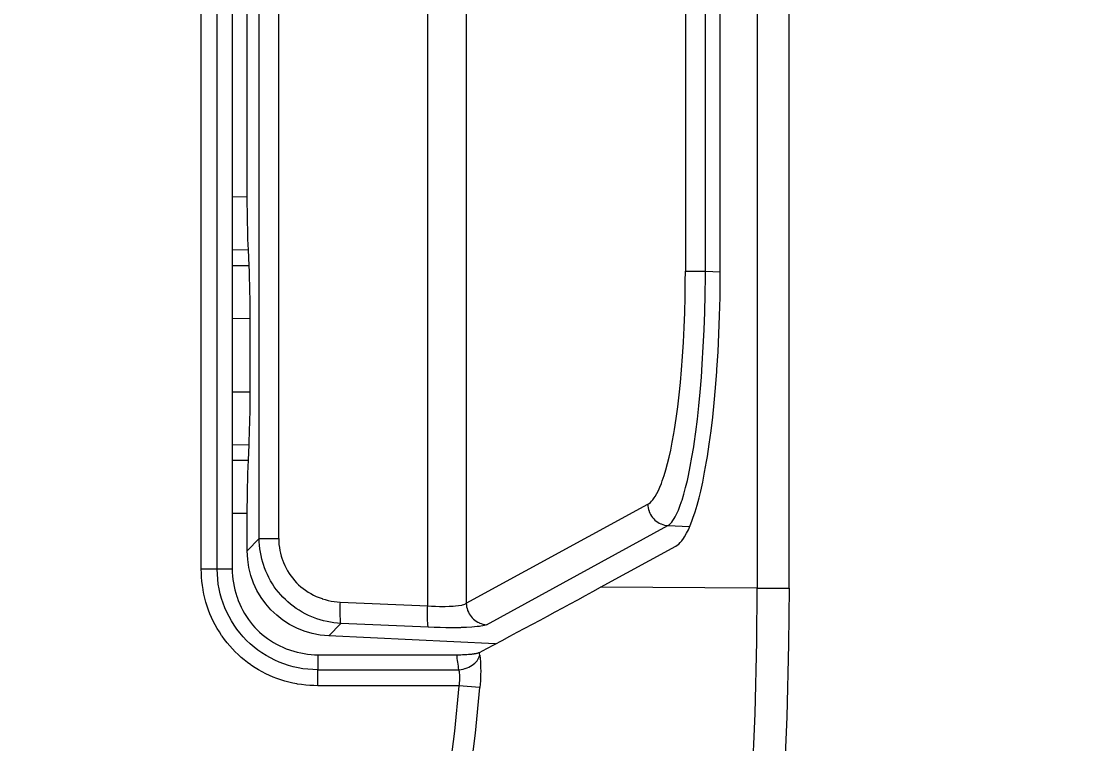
# Model space of a CAD drawing. Header units: millimetres. Extents: x -71336 to -35435, y -26189 to 22712.
# Drawn here: x -69338.98 to -69314.47, y -17387.82 to -17371 of the extents above; entities that cross this region are included whole.
import ezdxf

# ---------------------------------------------------------------- set-up
doc = ezdxf.new("R2010")
doc.units = ezdxf.units.MM
doc.layers.add('SC - Dimensions', color=1, linetype='Continuous')
doc.layers.add('SC - Equipment', color=7, linetype='Continuous', lineweight=13)
doc.styles.get("Standard").update_dxf_attribs({"font": 'arial.ttf', "height": 35})
doc.dimstyles.new('MJC', dxfattribs={"dimscale": 25, "dimtxt": 35, "dimasz": 1, "dimexe": 0.25, "dimexo": 0.25, "dimgap": 0.25, "dimtad": 1, "dimdec": 0, "dimzin": 0, "dimdsep": 46, "dimtxsty": 'Standard', "dimcen": 0.09, "dimclrd": 1, "dimclre": 1, "dimclrt": 7, "dimadec": 0, "dimazin": 0, "dimtfac": 1, "dimtdec": 0, "dimtofl": 0, "dimtmove": 0, "dimatfit": 3, "dimfxl": 1, "dimtolj": 1, "dimtzin": 0, "dimarcsym": 0})

# ---------------------------------------------------------------- blocks, each defined once
blk = doc.blocks.new('SONY FW-49XE8001 - BACK')
at = {"layer": 'SC - Equipment', "color": 251, "true_color": 0x636466, "transparency": 33554495}
for points in [[(-465.81, 187.369), (-465.668, 188.462), (-465.563, 189.53)], [(-459.114, 298.252), (-459.114, 191.839), (-458.376, 191.839), (-458.376, 298.252)], [(-469.332, 189.57), (-469.427, 189.571), (-469.521, 189.576), (-469.616, 189.584), (-469.711, 189.595), (-469.806, 189.609), (-469.824, 189.613), (-469.918, 189.631), (-470.012, 189.653), (-470.104, 189.678), (-470.195, 189.706), (-470.285, 189.737), (-470.373, 189.772), (-470.459, 189.809), (-470.545, 189.849), (-470.629, 189.893), (-470.712, 189.94), (-470.794, 189.989), (-470.873, 190.042), (-470.891, 190.054), (-470.968, 190.11), (-471.044, 190.169), (-471.116, 190.229), (-471.187, 190.293), (-471.255, 190.358), (-471.32, 190.427), (-471.384, 190.497), (-471.445, 190.57), (-471.503, 190.645), (-471.559, 190.722), (-471.572, 190.74), (-471.624, 190.82), (-471.674, 190.901), (-471.72, 190.984), (-471.764, 191.068), (-471.804, 191.154), (-471.842, 191.241), (-471.876, 191.329), (-471.907, 191.419), (-471.935, 191.51), (-471.96, 191.602), (-471.982, 191.695), (-472.001, 191.789), (-472.004, 191.809), (-472.019, 191.903), (-472.03, 191.998), (-472.038, 192.093), (-472.042, 192.187), (-472.043, 192.281), (-472.043, 246.346)], [(-468.818, 191.515), (-468.82, 191.465), (-468.821, 191.415), (-468.823, 191.366), (-468.823, 191.336), (-468.823, 191.286), (-468.823, 191.236), (-468.822, 191.187), (-468.821, 191.182), (-468.818, 191.133), (-468.814, 191.082), (-468.814, 191.071), (-468.813, 191.06), (-468.811, 191.042), (-468.807, 191.029), (-468.801, 191.018), (-468.88, 191.024), (-468.96, 191.033), (-469.04, 191.045), (-469.12, 191.061), (-469.201, 191.08), (-469.281, 191.102), (-469.36, 191.128), (-469.397, 191.142), (-469.475, 191.172), (-469.552, 191.206), (-469.627, 191.243), (-469.7, 191.282), (-469.771, 191.324), (-469.839, 191.369), (-469.906, 191.416), (-469.97, 191.466), (-470.031, 191.517), (-470.089, 191.571), (-470.145, 191.626), (-470.198, 191.684), (-470.25, 191.744), (-470.299, 191.807), (-470.346, 191.873), (-470.39, 191.941), (-470.432, 192.012), (-470.471, 192.084), (-470.508, 192.159), (-470.541, 192.235), (-470.572, 192.312), (-470.599, 192.391), (-470.613, 192.435), (-470.635, 192.515), (-470.654, 192.595), (-470.67, 192.676), (-470.682, 192.756), (-470.69, 192.836), (-470.696, 192.915), (-470.698, 192.993), (-470.243, 192.993), (-470.243, 245.626)], [(-470.243, 192.993), (-470.242, 192.926), (-470.237, 192.857), (-470.228, 192.788), (-470.216, 192.718), (-470.201, 192.649), (-470.183, 192.58), (-470.161, 192.511), (-470.157, 192.501), (-470.131, 192.434), (-470.102, 192.368), (-470.071, 192.304), (-470.037, 192.242), (-469.999, 192.181), (-469.96, 192.124), (-469.918, 192.068), (-469.874, 192.016), (-469.829, 191.966), (-469.78, 191.919), (-469.729, 191.873), (-469.675, 191.829), (-469.619, 191.788), (-469.56, 191.749), (-469.499, 191.713), (-469.436, 191.679), (-469.371, 191.648), (-469.304, 191.62), (-469.236, 191.595), (-469.234, 191.594), (-469.165, 191.572), (-469.096, 191.554), (-469.026, 191.539), (-468.956, 191.528), (-468.887, 191.52), (-468.818, 191.515), (-466.779, 191.426), (-466.779, 247.193)], [(-460.787, 239.408), (-460.787, 199.211), (-460.32, 199.211), (-460.32, 239.408)], [(-465.882, 247.133), (-465.882, 191.486), (-461.661, 193.79), (-461.659, 193.75), (-461.654, 193.71), (-461.644, 193.669), (-461.632, 193.629), (-461.63, 193.625), (-461.614, 193.586), (-461.595, 193.549), (-461.574, 193.514), (-461.55, 193.481), (-461.524, 193.451), (-461.495, 193.423), (-461.464, 193.397), (-461.43, 193.373), (-461.394, 193.352), (-461.357, 193.334), (-461.352, 193.332), (-461.313, 193.317), (-461.273, 193.306), (-461.234, 193.298), (-461.195, 193.294), (-461.165, 193.315), (-461.135, 193.342), (-461.105, 193.374), (-461.076, 193.413), (-461.045, 193.461), (-461.026, 193.496), (-460.986, 193.573), (-460.949, 193.656), (-460.912, 193.747), (-460.876, 193.851), (-460.864, 193.889), (-460.822, 194.027), (-460.781, 194.177), (-460.741, 194.343), (-460.714, 194.46), (-460.673, 194.665), (-460.633, 194.884), (-460.594, 195.124), (-460.583, 195.194), (-460.544, 195.476), (-460.507, 195.769), (-460.473, 196.076), (-460.443, 196.399), (-460.415, 196.743), (-460.393, 197.052), (-460.37, 197.448), (-460.351, 197.85), (-460.336, 198.257), (-460.326, 198.671), (-460.321, 199.091), (-460.32, 199.211), (-459.979, 199.195)], [(-471.324, 192.28), (-471.673, 192.28), (-471.673, 246.347), (-471.324, 246.347)], [(-470.974, 192.704), (-470.698, 192.993), (-470.698, 245.626), (-470.974, 245.915)], [(-470.974, 200.939), (-471.324, 200.935)], [(-470.949, 199.707), (-471.324, 199.703)], [(-471.324, 199.343), (-470.933, 199.347)], [(-461.661, 193.79), (-461.631, 193.809), (-461.601, 193.833), (-461.572, 193.862), (-461.542, 193.896), (-461.511, 193.939), (-461.488, 193.974), (-461.451, 194.039), (-461.415, 194.11), (-461.38, 194.187), (-461.345, 194.276), (-461.324, 194.332), (-461.281, 194.459), (-461.239, 194.593), (-461.2, 194.735), (-461.163, 194.887), (-461.127, 195.052), (-461.092, 195.231), (-461.056, 195.433), (-461.041, 195.526), (-461.002, 195.787), (-460.966, 196.055), (-460.933, 196.332), (-460.903, 196.619), (-460.876, 196.92), (-460.853, 197.229), (-460.832, 197.563), (-460.815, 197.903), (-460.802, 198.251), (-460.792, 198.606), (-460.788, 198.969), (-460.787, 199.211)], [(-471.324, 198.11), (-470.907, 198.115)], [(-471.324, 196.408), (-470.907, 196.404)], [(-471.324, 195.177), (-470.933, 195.172)], [(-471.324, 194.816), (-470.949, 194.812)], [(-471.324, 193.584), (-470.974, 193.58)], [(-465.415, 190.989), (-461.195, 193.294), (-460.69, 193.27)], [(-458.376, 191.839), (-458.385, 190.534), (-458.426, 188.847), (-458.498, 187.237)], [(-459.232, 187.329), (-459.162, 188.923), (-459.123, 190.595), (-459.114, 191.839), (-462.762, 191.858)], [(-466.762, 190.93), (-466.768, 190.94), (-466.772, 190.954), (-466.774, 190.971), (-466.775, 190.982), (-466.778, 191.033), (-466.782, 191.082), (-466.782, 191.093), (-466.784, 191.142), (-466.785, 191.192), (-466.784, 191.242), (-466.784, 191.248), (-466.783, 191.298), (-466.782, 191.348), (-466.78, 191.397), (-466.779, 191.426), (-466.689, 191.421), (-466.598, 191.417), (-466.507, 191.415), (-466.463, 191.414), (-466.372, 191.414), (-466.281, 191.416), (-466.279, 191.416), (-466.19, 191.421), (-466.135, 191.425), (-466.06, 191.434), (-465.989, 191.446), (-465.971, 191.449), (-465.941, 191.456), (-465.917, 191.465), (-465.898, 191.474), (-465.882, 191.486), (-465.879, 191.446), (-465.874, 191.405), (-465.865, 191.365), (-465.852, 191.325), (-465.85, 191.321), (-465.834, 191.282), (-465.815, 191.244), (-465.794, 191.209), (-465.77, 191.176), (-465.744, 191.146), (-465.715, 191.118), (-465.684, 191.092), (-465.65, 191.068), (-465.614, 191.047), (-465.577, 191.029), (-465.572, 191.027), (-465.533, 191.013), (-465.494, 191.001), (-465.454, 190.993), (-465.415, 190.989), (-465.44, 190.978), (-465.468, 190.968), (-465.5, 190.96), (-465.54, 190.954), (-465.577, 190.949), (-465.626, 190.944), (-465.754, 190.932), (-465.879, 190.924), (-466.003, 190.92), (-466.017, 190.919), (-466.152, 190.917), (-466.288, 190.918), (-466.356, 190.918), (-466.492, 190.921), (-466.627, 190.925), (-466.762, 190.93), (-468.801, 191.018), (-469.081, 190.726)]]:
    blk.add_lwpolyline(points, dxfattribs=at)
for points in [[(-471.324, 246.347), (-471.324, 192.28), (-471.323, 192.202), (-471.318, 192.122), (-471.31, 192.042), (-471.298, 191.962), (-471.283, 191.881), (-471.265, 191.801), (-471.243, 191.721), (-471.218, 191.641), (-471.212, 191.626), (-471.184, 191.548), (-471.151, 191.47), (-471.116, 191.395), (-471.078, 191.321), (-471.038, 191.249), (-470.995, 191.18), (-470.949, 191.113), (-470.901, 191.048), (-470.851, 190.986), (-470.799, 190.926), (-470.744, 190.87), (-470.688, 190.816), (-470.629, 190.763), (-470.566, 190.713), (-470.502, 190.665), (-470.434, 190.62), (-470.365, 190.576), (-470.293, 190.536), (-470.219, 190.498), (-470.144, 190.463), (-470.067, 190.43), (-469.989, 190.401), (-469.973, 190.396), (-469.893, 190.371), (-469.813, 190.349), (-469.732, 190.331), (-469.652, 190.316), (-469.571, 190.304), (-469.491, 190.296), (-469.412, 190.291), (-469.333, 190.289), (-466.111, 190.289), (-466.081, 190.289), (-466.046, 190.29), (-466.011, 190.291), (-466.006, 190.291), (-465.971, 190.292), (-465.936, 190.293), (-465.901, 190.295), (-465.866, 190.297), (-465.831, 190.3), (-465.796, 190.303), (-465.761, 190.306), (-465.754, 190.307), (-465.736, 190.309), (-465.719, 190.311), (-465.701, 190.314), (-465.69, 190.315), (-465.673, 190.318), (-465.655, 190.321), (-465.638, 190.324), (-465.62, 190.328), (-465.603, 190.334), (-465.587, 190.34), (-465.586, 190.34), (-465.585, 190.34), (-465.585, 190.341), (-465.584, 190.341), (-465.583, 190.341), (-465.582, 190.342), (-465.581, 190.342), (-465.58, 190.343), (-465.579, 190.343), (-465.579, 190.343), (-465.578, 190.344, 0.003776), (-462.762, 191.858), (-461.011, 192.814), (-460.975, 192.837), (-460.94, 192.865), (-460.905, 192.899), (-460.87, 192.94), (-460.834, 192.991), (-460.805, 193.035), (-460.76, 193.114), (-460.718, 193.199), (-460.676, 193.293), (-460.634, 193.398), (-460.61, 193.466), (-460.561, 193.612), (-460.514, 193.77), (-460.468, 193.942), (-460.431, 194.093), (-460.384, 194.306), (-460.339, 194.533), (-460.294, 194.781), (-460.275, 194.897), (-460.23, 195.191), (-460.189, 195.496), (-460.151, 195.814), (-460.116, 196.148), (-460.085, 196.501), (-460.056, 196.877), (-460.053, 196.927), (-460.027, 197.338), (-460.007, 197.754), (-459.992, 198.176), (-459.981, 198.603), (-459.976, 199.037), (-459.975, 199.284), (-459.975, 239.343)], [(-465.202, 190.543), (-469.081, 190.726, -0.401927), (-470.974, 192.704), (-470.974, 193.58, -0.011009), (-470.949, 194.812), (-470.933, 195.172), (-470.928, 195.295), (-470.923, 195.418), (-470.92, 195.541), (-470.916, 195.665), (-470.914, 195.788), (-470.911, 195.911), (-470.91, 196.034), (-470.909, 196.087), (-470.908, 196.21), (-470.907, 196.333), (-470.907, 196.404), (-470.907, 198.115, 0.011137), (-470.933, 199.347), (-470.949, 199.707), (-470.954, 199.83), (-470.958, 199.953), (-470.962, 200.076), (-470.965, 200.2), (-470.968, 200.323), (-470.971, 200.446), (-470.972, 200.569), (-470.973, 200.622), (-470.974, 200.745), (-470.974, 200.868), (-470.974, 200.939), (-470.974, 214.58, -0.011009)], [(-469.333, 190.289), (-469.333, 189.94), (-466.061, 189.94), (-466.049, 189.941), (-466.002, 189.947), (-465.957, 189.955), (-465.913, 189.966), (-465.908, 189.968), (-465.864, 189.983), (-465.822, 190.001), (-465.782, 190.022), (-465.745, 190.045), (-465.712, 190.069), (-465.681, 190.095), (-465.655, 190.122), (-465.631, 190.15), (-465.612, 190.179), (-465.595, 190.209, 0.061582), (-465.569, 190.282), (-465.568, 190.274), (-465.56, 190.2), (-465.554, 190.124), (-465.551, 190.057), (-465.548, 189.982), (-465.547, 189.907), (-465.548, 189.831), (-465.55, 189.756), (-465.553, 189.681), (-465.558, 189.606), (-465.563, 189.53), (-466.054, 189.57), (-469.332, 189.57), (-469.334, 189.94, -0.414935), (-471.673, 192.28, -0.000416), (-472.043, 192.281)], [(-466.111, 190.289, -0.002712), (-466.061, 189.94), (-466.06, 189.936), (-466.051, 189.9), (-466.046, 189.863), (-466.042, 189.831), (-466.039, 189.793), (-466.038, 189.756), (-466.039, 189.719), (-466.041, 189.681), (-466.044, 189.644), (-466.048, 189.607), (-466.054, 189.57), (-466.157, 188.514), (-466.298, 187.434)]]:
    blk.add_lwpolyline(points, format="xyb", dxfattribs=at)
blk.add_arc((-470.281, 189.669), 4.752, 7.4175, 8.1643, dxfattribs=at)
blk = doc.blocks.new('*D141')
at = {"layer": 'Defpoints', "color": 0, "transparency": 16777216}
for p in [(-69169.203, -17110.551), (-69710.694, -17516.958), (-69169.203, -17516.958)]:
    blk.add_point(p, dxfattribs=at)
at = {"layer": 'SC - Dimensions', "color": 1, "lineweight": -2, "transparency": 16777216}
for p, q in [((-69175.453, -17110.551), (-69716.944, -17110.551)), ((-69710.694, -17135.551), (-69710.694, -17491.958)), ((-69175.453, -17516.958), (-69716.944, -17516.958))]:
    blk.add_line(p, q, dxfattribs=at)
at = {"layer": 'SC - Dimensions', "color": 1, "transparency": 16777216}
for points in [[(-69714.861, -17135.551), (-69706.528, -17135.551), (-69710.694, -17110.551)], [(-69714.861, -17491.958), (-69706.528, -17491.958), (-69710.694, -17516.958)]]:
    blk.add_solid(points, dxfattribs=at)
at = {"layer": 'SC - Dimensions', "color": 7, "transparency": 16777216, "insert": (-69734.814, -17313.755), "char_height": 35, "attachment_point": 5, "rotation": 90}
blk.add_mtext('\\A1;406', dxfattribs=at)
blk = doc.blocks.new('*D176')
at = {"layer": 'Defpoints', "color": 0, "ltscale": 5, "transparency": 16777216}
for p in [(-68861.022, -17313.755), (-69610.749, -18768.854), (-69610.749, -18768.854)]:
    blk.add_point(p, dxfattribs=at)
at = {"layer": 'SC - Dimensions', "color": 1, "lineweight": -2, "ltscale": 5, "transparency": 16777216}
for p, q in [((-68867.272, -17313.755), (-69616.999, -17313.755)), ((-69610.749, -17338.755), (-69610.749, -18743.854))]:
    blk.add_line(p, q, dxfattribs=at)
at = {"layer": 'SC - Dimensions', "color": 1, "ltscale": 5, "transparency": 16777216}
for points in [[(-69614.916, -17338.755), (-69606.582, -17338.755), (-69610.749, -17313.755)], [(-69614.916, -18743.854), (-69606.582, -18743.854), (-69610.749, -18768.854)]]:
    blk.add_solid(points, dxfattribs=at)
at = {"layer": 'SC - Dimensions', "color": 7, "ltscale": 5, "transparency": 16777216, "insert": (-69634.869, -18169.279), "char_height": 35, "attachment_point": 5, "rotation": 90}
blk.add_mtext('\\A1;1455', dxfattribs=at)

msp = doc.modelspace()

# ---------------------------------------------------------------- block references
at = {"layer": 'SC - Equipment'}
msp.add_blockref('SONY FW-49XE8001 - BACK', (-68862.744, -17576.031), dxfattribs=at)

# ---------------------------------------------------------------- dimensions: what is measured, and where the dimension line sits
at = {"layer": 'SC - Dimensions'}
dim = msp.add_linear_dim(base=(-69710.694, -17516.958), p1=(-69169.203, -17110.551), p2=(-69169.203, -17516.958), angle=90, dimstyle='MJC', dxfattribs=at)
dim.commit()
dim.dimension.update_dxf_attribs({"geometry": '*D141', "text_midpoint": (-69734.814, -17313.755)})
at = {"layer": 'SC - Dimensions', "ltscale": 5}
dim = msp.add_linear_dim(base=(-69610.749, -18768.854), p1=(-68861.022, -17313.755), p2=(-69610.749, -18768.854), angle=90, dimstyle='MJC', dxfattribs=at)
dim.commit()
dim.dimension.update_dxf_attribs({"geometry": '*D176', "text_midpoint": (-69610.749, -18169.279), "dimtype": 160})

doc.saveas('drawing.dxf')
